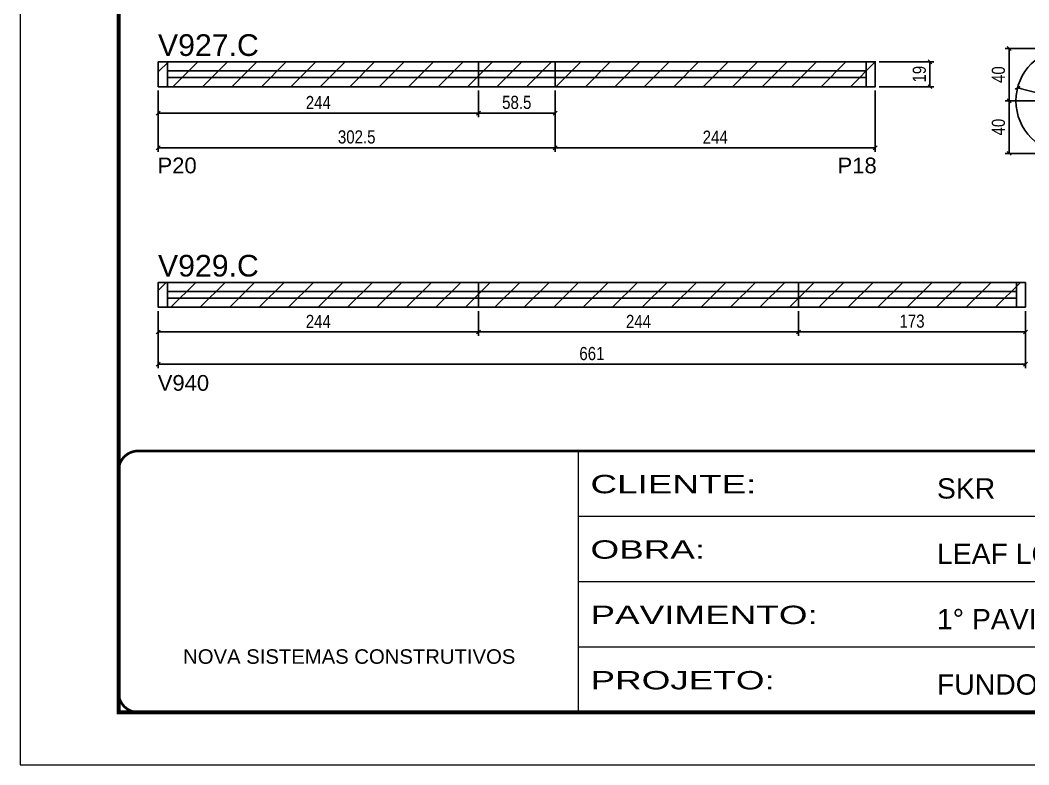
# Model space of a CAD drawing. Extents: x 1959 to 8212, y 239 to 4735.
# Drawn here: x 1959 to 2728, y 1388 to 1956 of the extents above; entities that cross this region are included whole.
import ezdxf

# ---------------------------------------------------------------- set-up
doc = ezdxf.new("R2010")
doc.units = 0
doc.linetypes.add('CONTINUO', pattern=[0])
doc.linetypes.add('DASHED', pattern=[0.75, 0.5, -0.25])
for name, color, linetype in [('5', 5, 'Continuous'), ('COTA', 241, 'Continuous'), ('NOMENCLATURA', 7, 'Continuous'), ('Painéis', 200, 'Continuous'), ('SARR_2.2x7', 40, 'Continuous')]:
    doc.layers.add(name, color=color, linetype=linetype)
for name, color, linetype, lineweight in [('Folhas', 255, 'Continuous', 9), ('REAPROVEITAMENTO', 251, 'Continuous', 9), ('SARRAFO DE PRESSAO', 251, 'DASHED', 9)]:
    doc.layers.add(name, color=color, linetype=linetype, lineweight=lineweight)
doc.styles.add('ARIAL', font='arial.ttf')
doc.styles.add('COTA TECNICA', font='techl___.ttf', dxfattribs={"height": 10})
doc.styles.add('COTA TECNICA-50', font='techl___.ttf', dxfattribs={"height": 10})
doc.styles.get("Standard").update_dxf_attribs({"font": 'arial.ttf'})
doc.styles.add('Tecnologia', font='')
doc.styles.get('Tecnologia').set_extended_font_data('Forgotten Futurist')
doc.dimstyles.new('COTA PAINEL-50', dxfattribs={"dimtxt": 10, "dimasz": 3, "dimexe": 3, "dimexo": 3, "dimgap": 3, "dimtad": 1, "dimdec": 1, "dimzin": 12, "dimdsep": 46, "dimtxsty": 'COTA TECNICA-50', "dimblk1": 'OBLIQUE', "dimblk2": 'OBLIQUE', "dimsah": 1, "dimcen": 0.9, "dimclrd": 4, "dimclre": 4, "dimclrt": 240, "dimadec": 1, "dimazin": 3, "dimtfac": 1, "dimtdec": 1, "dimtmove": 0, "dimatfit": 3, "dimfxl": 1, "dimtolj": 1, "dimtzin": 12, "dimarcsym": 0})
doc.dimstyles.new('PAINEL', dxfattribs={"dimtxt": 10, "dimasz": 3, "dimexe": 3, "dimexo": 3, "dimgap": 3, "dimtad": 1, "dimdec": 1, "dimzin": 12, "dimdsep": 46, "dimtxsty": 'COTA TECNICA', "dimblk1": 'OBLIQUE', "dimblk2": 'OBLIQUE', "dimsah": 1, "dimcen": 0.9, "dimclrd": 4, "dimclre": 4, "dimclrt": 240, "dimadec": 1, "dimazin": 3, "dimtfac": 1, "dimtdec": 1, "dimtmove": 0, "dimatfit": 3, "dimfxl": 1, "dimtolj": 1, "dimtzin": 12, "dimarcsym": 0})

# ---------------------------------------------------------------- blocks, each defined once
blk = doc.blocks.new('9999999999')
at = {"color": 30, "linetype": 'CONTINUO'}
for p, q in [((98564.56, 34230.21), (98564.56, 34429.45)), ((98564.56, 34379.64), (99583.98, 34379.64)), ((98564.56, 34329.83), (99487.98, 34329.83)), ((98564.56, 34280.02), (99487.98, 34280.02))]:
    blk.add_line(p, q, dxfattribs=at)
at = {"color": 30, "linetype": 'CONTINUO', "const_width": 2}
blk.add_lwpolyline([(99583.98, 34230.21), (99583.98, 34414.45, 0.414214), (99568.98, 34429.45), (98228.98, 34429.45, 0.414214), (98213.98, 34414.45), (98213.98, 34245.21, 0.414214), (98228.98, 34230.21), (99583.98, 34230.21)], format="xyb", dxfattribs=at)
at = {"layer": 'Folhas'}
blk.add_lwpolyline([(98138.98, 34190.21), (99623.98, 34190.21), (99623.98, 35240.21), (98138.98, 35240.21)], close=True, dxfattribs=at)
at = {"layer": 'Folhas', "color": 30, "const_width": 3}
blk.add_lwpolyline([(98213.98, 34230.21), (99583.98, 34230.21), (99583.98, 35200.21), (98213.98, 35200.21)], close=True, dxfattribs=at)
at = {"color": 7, "linetype": 'Continuous', "ltscale": 5, "style": 'ARIAL'}
for s, height, p in [('SKR', 15.483, (98837.68, 34393.13)), ('LEAF LOEFGREN', 15.4829, (98837.68, 34343.32)), ('1° PAVIMENTO', 15.4829, (98837.68, 34293.51)), ('NOVA SISTEMAS CONSTRUTIVOS', 11.0592, (98263.19, 34267.21)), ('FUNDO DE VIGAS', 15.4829, (98837.68, 34243.7))]:
    blk.add_text(s, height=height, dxfattribs=at).set_placement(p)
at = {"layer": 'Folhas', "color": 7, "style": 'Tecnologia', "width": 1.5}
for s, p in [('CLIENTE:', (98573.65, 34397.17)), ('OBRA:', (98573.65, 34347.31)), ('PAVIMENTO:', (98573.65, 34297.5)), ('PROJETO:', (98573.65, 34247.69))]:
    blk.add_text(s, height=14, dxfattribs=at).set_placement(p)
blk = doc.blocks.new('_Oblique')
at = {"color": 0, "linetype": 'ByBlock', "lineweight": -2}
blk.add_line((-0.5, -0.5), (0.5, 0.5), dxfattribs=at)
blk = doc.blocks.new('*D506')
at = {"layer": 'COTA', "color": 4, "linetype": 'ByBlock', "lineweight": -2, "transparency": 16777216}
for p, q in [((2064, 1901.93), (2064, 1855.35)), ((2366.5, 1901.93), (2366.5, 1855.35)), ((2064, 1858.35), (2366.5, 1858.35))]:
    blk.add_line(p, q, dxfattribs=at)
at = {"layer": 'Defpoints', "color": 0, "linetype": 'ByBlock', "transparency": 16777216}
for p in [(2064, 1904.93), (2366.5, 1904.93), (2366.5, 1858.35)]:
    blk.add_point(p, dxfattribs=at)
at = {"layer": 'COTA', "color": 4, "linetype": 'ByBlock', "lineweight": -2, "transparency": 16777216, "xscale": 3, "yscale": 3, "zscale": 3, "rotation": 180}
blk.add_blockref('_Oblique', (2064, 1858.35), dxfattribs=at)
at = {"layer": 'COTA', "color": 4, "linetype": 'ByBlock', "lineweight": -2, "transparency": 16777216, "xscale": 3, "yscale": 3, "zscale": 3}
blk.add_blockref('_Oblique', (2366.5, 1858.35), dxfattribs=at)
at = {"layer": 'COTA', "color": 240, "linetype": 'ByBlock', "transparency": 16777216, "insert": (2215.25, 1866.57), "char_height": 10, "attachment_point": 5, "style": 'COTA TECNICA-50'}
blk.add_mtext('\\A1;302.5', dxfattribs=at)
blk = doc.blocks.new('*D507')
at = {"layer": 'COTA', "color": 4, "linetype": 'ByBlock', "lineweight": -2, "transparency": 16777216}
for p, q in [((2366.5, 1901.93), (2366.5, 1855.35)), ((2610.5, 1901.93), (2610.5, 1855.35)), ((2366.5, 1858.35), (2610.5, 1858.35))]:
    blk.add_line(p, q, dxfattribs=at)
at = {"layer": 'Defpoints', "color": 0, "linetype": 'ByBlock', "transparency": 16777216}
for p in [(2366.5, 1904.93), (2610.5, 1904.93), (2610.5, 1858.35)]:
    blk.add_point(p, dxfattribs=at)
at = {"layer": 'COTA', "color": 4, "linetype": 'ByBlock', "lineweight": -2, "transparency": 16777216, "xscale": 3, "yscale": 3, "zscale": 3, "rotation": 180}
blk.add_blockref('_Oblique', (2366.5, 1858.35), dxfattribs=at)
at = {"layer": 'COTA', "color": 4, "linetype": 'ByBlock', "lineweight": -2, "transparency": 16777216, "xscale": 3, "yscale": 3, "zscale": 3}
blk.add_blockref('_Oblique', (2610.5, 1858.35), dxfattribs=at)
at = {"layer": 'COTA', "color": 240, "linetype": 'ByBlock', "transparency": 16777216, "insert": (2488.5, 1866.42), "char_height": 10, "attachment_point": 5, "style": 'COTA TECNICA-50'}
blk.add_mtext('\\A1;244', dxfattribs=at)
blk = doc.blocks.new('*D508')
at = {"layer": 'COTA', "color": 4, "lineweight": -2, "transparency": 16777216}
for p, q in [((2064, 1901.93), (2064, 1881.76)), ((2308, 1901.93), (2308, 1881.76)), ((2064, 1884.76), (2308, 1884.76))]:
    blk.add_line(p, q, dxfattribs=at)
at = {"layer": 'Defpoints', "color": 0, "transparency": 16777216}
for p in [(2064, 1904.93), (2308, 1904.93), (2308, 1884.76)]:
    blk.add_point(p, dxfattribs=at)
at = {"layer": 'COTA', "color": 4, "lineweight": -2, "transparency": 16777216, "xscale": 3, "yscale": 3, "zscale": 3, "rotation": 180}
blk.add_blockref('_Oblique', (2064, 1884.76), dxfattribs=at)
at = {"layer": 'COTA', "color": 4, "lineweight": -2, "transparency": 16777216, "xscale": 3, "yscale": 3, "zscale": 3}
blk.add_blockref('_Oblique', (2308, 1884.76), dxfattribs=at)
at = {"layer": 'COTA', "color": 240, "transparency": 16777216, "insert": (2186, 1892.84), "char_height": 10, "attachment_point": 5, "style": 'COTA TECNICA'}
blk.add_mtext('\\A1;244', dxfattribs=at)
blk = doc.blocks.new('*D509')
at = {"layer": 'COTA', "color": 4, "lineweight": -2, "transparency": 16777216}
for p, q in [((2308, 1901.93), (2308, 1881.76)), ((2366.5, 1901.93), (2366.5, 1881.76)), ((2308, 1884.76), (2366.5, 1884.76))]:
    blk.add_line(p, q, dxfattribs=at)
at = {"layer": 'Defpoints', "color": 0, "transparency": 16777216}
for p in [(2308, 1904.93), (2366.5, 1904.93), (2366.5, 1884.76)]:
    blk.add_point(p, dxfattribs=at)
at = {"layer": 'COTA', "color": 4, "lineweight": -2, "transparency": 16777216, "xscale": 3, "yscale": 3, "zscale": 3, "rotation": 180}
blk.add_blockref('_Oblique', (2308, 1884.76), dxfattribs=at)
at = {"layer": 'COTA', "color": 4, "lineweight": -2, "transparency": 16777216, "xscale": 3, "yscale": 3, "zscale": 3}
blk.add_blockref('_Oblique', (2366.5, 1884.76), dxfattribs=at)
at = {"layer": 'COTA', "color": 240, "transparency": 16777216, "insert": (2337.25, 1892.89), "char_height": 10, "attachment_point": 5, "style": 'COTA TECNICA'}
blk.add_mtext('\\A1;58.5', dxfattribs=at)
blk = doc.blocks.new('*D510')
at = {"layer": 'COTA', "color": 4, "lineweight": -2, "transparency": 16777216}
for p, q in [((2613.5, 1923.93), (2655.18, 1923.93)), ((2652.18, 1923.93), (2652.18, 1904.93)), ((2613.5, 1904.93), (2655.18, 1904.93))]:
    blk.add_line(p, q, dxfattribs=at)
at = {"layer": 'Defpoints', "color": 0, "transparency": 16777216}
for p in [(2610.5, 1923.93), (2610.5, 1904.93), (2652.18, 1904.93)]:
    blk.add_point(p, dxfattribs=at)
at = {"layer": 'COTA', "color": 4, "lineweight": -2, "transparency": 16777216, "xscale": 3, "yscale": 3, "zscale": 3}
for p, rotation in [((2652.18, 1923.93), 90), ((2652.18, 1904.93), 270)]:
    blk.add_blockref('_Oblique', p, dxfattribs=dict(at, rotation=rotation))
at = {"layer": 'COTA', "color": 240, "transparency": 16777216, "insert": (2644.09, 1914.43), "char_height": 10, "attachment_point": 5, "rotation": 90, "style": 'COTA TECNICA'}
blk.add_mtext('\\A1;19', dxfattribs=at)
blk = doc.blocks.new('*D511')
at = {"layer": 'COTA', "color": 4, "linetype": 'ByBlock', "lineweight": -2, "transparency": 16777216}
for p, q in [((2064, 1733.79), (2064, 1714.95)), ((2308, 1733.79), (2308, 1714.95)), ((2064, 1717.95), (2308, 1717.95))]:
    blk.add_line(p, q, dxfattribs=at)
at = {"layer": 'Defpoints', "color": 0, "linetype": 'ByBlock', "transparency": 16777216}
for p in [(2064, 1736.79), (2308, 1736.79), (2308, 1717.95)]:
    blk.add_point(p, dxfattribs=at)
at = {"layer": 'COTA', "color": 4, "linetype": 'ByBlock', "lineweight": -2, "transparency": 16777216, "xscale": 3, "yscale": 3, "zscale": 3, "rotation": 180}
blk.add_blockref('_Oblique', (2064, 1717.95), dxfattribs=at)
at = {"layer": 'COTA', "color": 4, "linetype": 'ByBlock', "lineweight": -2, "transparency": 16777216, "xscale": 3, "yscale": 3, "zscale": 3}
blk.add_blockref('_Oblique', (2308, 1717.95), dxfattribs=at)
at = {"layer": 'COTA', "color": 240, "linetype": 'ByBlock', "transparency": 16777216, "insert": (2186, 1726.02), "char_height": 10, "attachment_point": 5, "style": 'COTA TECNICA-50'}
blk.add_mtext('\\A1;244', dxfattribs=at)
blk = doc.blocks.new('*D512')
at = {"layer": 'COTA', "color": 4, "linetype": 'ByBlock', "lineweight": -2, "transparency": 16777216}
for p, q in [((2308, 1733.79), (2308, 1714.95)), ((2552, 1733.79), (2552, 1714.95)), ((2308, 1717.95), (2552, 1717.95))]:
    blk.add_line(p, q, dxfattribs=at)
at = {"layer": 'Defpoints', "color": 0, "linetype": 'ByBlock', "transparency": 16777216}
for p in [(2308, 1736.79), (2552, 1736.79), (2552, 1717.95)]:
    blk.add_point(p, dxfattribs=at)
at = {"layer": 'COTA', "color": 4, "linetype": 'ByBlock', "lineweight": -2, "transparency": 16777216, "xscale": 3, "yscale": 3, "zscale": 3, "rotation": 180}
blk.add_blockref('_Oblique', (2308, 1717.95), dxfattribs=at)
at = {"layer": 'COTA', "color": 4, "linetype": 'ByBlock', "lineweight": -2, "transparency": 16777216, "xscale": 3, "yscale": 3, "zscale": 3}
blk.add_blockref('_Oblique', (2552, 1717.95), dxfattribs=at)
at = {"layer": 'COTA', "color": 240, "linetype": 'ByBlock', "transparency": 16777216, "insert": (2430, 1726.02), "char_height": 10, "attachment_point": 5, "style": 'COTA TECNICA-50'}
blk.add_mtext('\\A1;244', dxfattribs=at)
blk = doc.blocks.new('*D513')
at = {"layer": 'COTA', "color": 4, "lineweight": -2, "transparency": 16777216}
for p, q in [((2064, 1733.79), (2064, 1690.37)), ((2725, 1733.79), (2725, 1690.37)), ((2064, 1693.37), (2725, 1693.37))]:
    blk.add_line(p, q, dxfattribs=at)
at = {"layer": 'Defpoints', "color": 0, "transparency": 16777216}
for p in [(2064, 1736.79), (2725, 1736.79), (2725, 1693.37)]:
    blk.add_point(p, dxfattribs=at)
at = {"layer": 'COTA', "color": 4, "lineweight": -2, "transparency": 16777216, "xscale": 3, "yscale": 3, "zscale": 3, "rotation": 180}
blk.add_blockref('_Oblique', (2064, 1693.37), dxfattribs=at)
at = {"layer": 'COTA', "color": 4, "lineweight": -2, "transparency": 16777216, "xscale": 3, "yscale": 3, "zscale": 3}
blk.add_blockref('_Oblique', (2725, 1693.37), dxfattribs=at)
at = {"layer": 'COTA', "color": 240, "transparency": 16777216, "insert": (2394.5, 1701.47), "char_height": 10, "attachment_point": 5, "style": 'COTA TECNICA'}
blk.add_mtext('\\A1;661', dxfattribs=at)
blk = doc.blocks.new('*D516')
at = {"layer": 'COTA', "color": 4, "lineweight": -2, "transparency": 16777216}
for p, q in [((2552, 1733.79), (2552, 1714.95)), ((2725, 1733.79), (2725, 1714.95)), ((2552, 1717.95), (2725, 1717.95))]:
    blk.add_line(p, q, dxfattribs=at)
at = {"layer": 'Defpoints', "color": 0, "transparency": 16777216}
for p in [(2552, 1736.79), (2725, 1736.79), (2725, 1717.95)]:
    blk.add_point(p, dxfattribs=at)
at = {"layer": 'COTA', "color": 4, "lineweight": -2, "transparency": 16777216, "xscale": 3, "yscale": 3, "zscale": 3, "rotation": 180}
blk.add_blockref('_Oblique', (2552, 1717.95), dxfattribs=at)
at = {"layer": 'COTA', "color": 4, "lineweight": -2, "transparency": 16777216, "xscale": 3, "yscale": 3, "zscale": 3}
blk.add_blockref('_Oblique', (2725, 1717.95), dxfattribs=at)
at = {"layer": 'COTA', "color": 240, "transparency": 16777216, "insert": (2638.5, 1726.17), "char_height": 10, "attachment_point": 5, "style": 'COTA TECNICA'}
blk.add_mtext('\\A1;173', dxfattribs=at)
blk = doc.blocks.new('*D532')
at = {"layer": 'COTA', "color": 4, "lineweight": -2, "transparency": 16777216}
blk.add_line((2759.38, 1893.66), (2718.97, 1904.1), dxfattribs=at)
at = {"layer": 'Defpoints', "color": 0, "transparency": 16777216}
for p in [(2718.97, 1904.1), (2757.7, 1894.1)]:
    blk.add_point(p, dxfattribs=at)
at = {"layer": 'COTA', "color": 4, "lineweight": -2, "transparency": 16777216, "xscale": 3, "yscale": 3, "zscale": 3, "rotation": 165.5261250848418}
blk.add_blockref('_Oblique', (2718.97, 1904.1), dxfattribs=at)
at = {"layer": 'COTA', "color": 240, "transparency": 16777216, "insert": (2747.1, 1905.2), "char_height": 10, "attachment_point": 5, "rotation": 345.52613, "style": 'COTA TECNICA'}
blk.add_mtext('\\A1;R40', dxfattribs=at)
blk = doc.blocks.new('*D534')
at = {"layer": 'COTA', "color": 4, "lineweight": -2, "transparency": 16777216}
for p, q in [((2754.7, 1894.1), (2709.47, 1894.1)), ((2712.47, 1854.1), (2712.47, 1894.1)), ((2754.7, 1854.1), (2709.47, 1854.1))]:
    blk.add_line(p, q, dxfattribs=at)
at = {"layer": 'Defpoints', "color": 0, "transparency": 16777216}
for p in [(2712.47, 1894.1), (2757.7, 1894.1), (2757.7, 1854.1)]:
    blk.add_point(p, dxfattribs=at)
at = {"layer": 'COTA', "color": 4, "lineweight": -2, "transparency": 16777216, "xscale": 3, "yscale": 3, "zscale": 3}
for p, rotation in [((2712.47, 1894.1), 90), ((2712.47, 1854.1), 270)]:
    blk.add_blockref('_Oblique', p, dxfattribs=dict(at, rotation=rotation))
at = {"layer": 'COTA', "color": 240, "transparency": 16777216, "insert": (2704.37, 1874.1), "char_height": 10, "attachment_point": 5, "rotation": 90, "style": 'COTA TECNICA'}
blk.add_mtext('\\A1;40', dxfattribs=at)
blk = doc.blocks.new('*D535')
at = {"layer": 'COTA', "color": 4, "lineweight": -2, "transparency": 16777216}
for p, q in [((2754.7, 1934.1), (2709.47, 1934.1)), ((2712.47, 1894.1), (2712.47, 1934.1)), ((2754.7, 1894.1), (2709.47, 1894.1))]:
    blk.add_line(p, q, dxfattribs=at)
at = {"layer": 'Defpoints', "color": 0, "transparency": 16777216}
for p in [(2712.47, 1934.1), (2757.7, 1934.1), (2757.7, 1894.1)]:
    blk.add_point(p, dxfattribs=at)
at = {"layer": 'COTA', "color": 4, "lineweight": -2, "transparency": 16777216, "xscale": 3, "yscale": 3, "zscale": 3}
for p, rotation in [((2712.47, 1934.1), 90), ((2712.47, 1894.1), 270)]:
    blk.add_blockref('_Oblique', p, dxfattribs=dict(at, rotation=rotation))
at = {"layer": 'COTA', "color": 240, "transparency": 16777216, "insert": (2704.37, 1914.1), "char_height": 10, "attachment_point": 5, "rotation": 90, "style": 'COTA TECNICA'}
blk.add_mtext('\\A1;40', dxfattribs=at)

msp = doc.modelspace()

# ---------------------------------------------------------------- hatches: boundary and pattern name
at = {"layer": 'REAPROVEITAMENTO'}
h = msp.add_hatch(dxfattribs=at)
h.set_pattern_fill('ANSI31', color=256, scale=5, style=0)
h.set_pattern_definition([(45, (-9.317, 0), (-11.22532, 11.22532), [])])
h.paths.add_polyline_path([(2308, 1923.93), (2064, 1923.93), (2064, 1904.93), (2308, 1904.93)])
h.paths.add_polyline_path([(2366.5, 1923.93), (2308, 1923.93), (2308, 1904.93), (2366.5, 1904.93)])
h.paths.add_polyline_path([(2610.5, 1923.93), (2366.5, 1923.93), (2366.5, 1904.93), (2610.5, 1904.93)])
h = msp.add_hatch(dxfattribs=at)
h.set_pattern_fill('ANSI31', color=256, scale=5, style=0)
h.paths.add_polyline_path([(2308, 1755.79), (2064, 1755.79), (2064, 1736.79), (2308, 1736.79)])
h.paths.add_polyline_path([(2552, 1755.79), (2308, 1755.79), (2308, 1736.79), (2552, 1736.79)])
h.paths.add_polyline_path([(2725, 1755.79), (2552, 1755.79), (2552, 1736.79), (2725, 1736.79)])
h.paths.add_polyline_path([(3014.61, 1755.79), (2770.61, 1755.79), (2770.61, 1736.79), (3014.61, 1736.79)])
h.paths.add_polyline_path([(3061.11, 1755.79), (3014.61, 1755.79), (3014.61, 1736.79), (3061.11, 1736.79)])

# ---------------------------------------------------------------- linework, layer by layer
at = {"layer": 'Painéis', "linetype": 'ByBlock'}
for p, q in [((2308, 1904.93), (2308, 1923.93)), ((2366.5, 1904.93), (2366.5, 1923.93))]:
    msp.add_line(p, q, dxfattribs=at)
at = {"layer": 'Painéis'}
for p, q in [((2308, 1755.79), (2725, 1755.79)), ((2308, 1736.79), (2308, 1755.79)), ((2552, 1736.79), (2552, 1755.79)), ((2725, 1755.79), (2725, 1736.79)), ((2725, 1736.79), (2308, 1736.79))]:
    msp.add_line(p, q, dxfattribs=at)
at = {"layer": 'Painéis', "linetype": 'ByBlock'}
msp.add_lwpolyline([(2064, 1923.93), (2610.5, 1923.93), (2610.5, 1904.93), (2064, 1904.93)], close=True, dxfattribs=at)
at = {"layer": 'Painéis'}
msp.add_lwpolyline([(2308, 1736.79), (2064, 1736.79), (2064, 1755.79), (2308, 1755.79)], close=True, dxfattribs=at)
at = {"layer": 'Painéis', "linetype": 'Continuous'}
msp.add_circle((2757.7, 1894.1), 40, dxfattribs=at)
at = {"layer": 'SARR_2.2x7', "linetype": 'Continuous'}
for p, q in [((2071, 1923.93), (2071, 1904.93)), ((2603.5, 1923.93), (2603.5, 1904.93)), ((2366.5, 1916.93), (2071, 1916.93)), ((2603.5, 1916.93), (2366.5, 1916.93)), ((2071, 1911.93), (2366.5, 1911.93)), ((2366.5, 1911.93), (2603.5, 1911.93)), ((2071, 1755.79), (2071, 1736.79)), ((2718, 1755.79), (2718, 1736.79)), ((2308, 1748.79), (2071, 1748.79)), ((2552, 1748.79), (2308, 1748.79)), ((2718, 1748.79), (2552, 1748.79)), ((2071, 1743.79), (2308, 1743.79)), ((2308, 1743.79), (2552, 1743.79)), ((2552, 1743.79), (2718, 1743.79))]:
    msp.add_line(p, q, dxfattribs=at)

# ---------------------------------------------------------------- block references
at = {"layer": 'SARRAFO DE PRESSAO', "color": 6, "linetype": 'ByBlock'}
msp.add_blockref('9999999999', (-96180.21, -32802.14), dxfattribs=at)

# ---------------------------------------------------------------- texts
at = {"layer": '5', "linetype": 'Continuous'}
for s, p in [('P20', (2063.47, 1838.89)), ('P18', (2581.76, 1838.89)), ('V940', (2063.62, 1673.16))]:
    msp.add_text(s, height=12, rotation=359.99996, dxfattribs=at).set_placement(p)
at = {"layer": 'NOMENCLATURA', "linetype": 'Continuous'}
for s, p in [('V927.C', (2063.79, 1928.36)), ('V929.C', (2063.79, 1760.23))]:
    msp.add_text(s, height=16.5, dxfattribs=at).set_placement(p)

# ---------------------------------------------------------------- dimensions: what is measured, and where the dimension line sits
at = {"layer": 'COTA'}
dim = msp.add_linear_dim(base=(2712.47, 1934.1), p1=(2757.7, 1894.1), p2=(2757.7, 1934.1), angle=90, dimstyle='PAINEL', override={"dimtmove": 1}, dxfattribs=at)
dim.commit()
dim.dimension.update_dxf_attribs({"geometry": '*D535', "text_midpoint": (2704.37, 1914.1)})
for base, p1, p2, picture, middle in [((2652.18, 1904.93), (2610.5, 1923.93), (2610.5, 1904.93), '*D510', (2644.09, 1914.43)), ((2712.47, 1894.1), (2757.7, 1854.1), (2757.7, 1894.1), '*D534', (2704.37, 1874.1))]:
    dim = msp.add_linear_dim(base=base, p1=p1, p2=p2, angle=90, dimstyle='PAINEL', dxfattribs=at)
    dim.commit()
    dim.dimension.update_dxf_attribs({"geometry": picture, "text_midpoint": middle})
dim = msp.add_radius_dim(center=(2757.7, 1894.1), mpoint=(2718.97, 1904.1), dimstyle='PAINEL', dxfattribs=at)
dim.commit()
dim.dimension.update_dxf_attribs({"geometry": '*D532', "text_midpoint": (2745.08, 1897.36), "dimtype": 164})
at = {"layer": 'COTA', "color": 1, "linetype": 'ByBlock'}
for base, p1, p2, picture, middle in [((2366.5, 1858.35), (2064, 1904.93), (2366.5, 1904.93), '*D506', (2215.25, 1866.57)), ((2610.5, 1858.35), (2366.5, 1904.93), (2610.5, 1904.93), '*D507', (2488.5, 1866.42)), ((2308, 1717.95), (2064, 1736.79), (2308, 1736.79), '*D511', (2186, 1726.02)), ((2552, 1717.95), (2308, 1736.79), (2552, 1736.79), '*D512', (2430, 1726.02))]:
    dim = msp.add_linear_dim(base=base, p1=p1, p2=p2, dimstyle='COTA PAINEL-50', override={"dimarcsym": 1}, dxfattribs=at)
    dim.commit()
    dim.dimension.update_dxf_attribs({"geometry": picture, "text_midpoint": middle})
at = {"layer": 'COTA'}
for base, p1, p2, picture, middle in [((2308, 1884.76), (2064, 1904.93), (2308, 1904.93), '*D508', (2186, 1892.84)), ((2725, 1693.37), (2064, 1736.79), (2725, 1736.79), '*D513', (2394.5, 1701.47)), ((2725, 1717.95), (2552, 1736.79), (2725, 1736.79), '*D516', (2638.5, 1726.17))]:
    dim = msp.add_linear_dim(base=base, p1=p1, p2=p2, dimstyle='PAINEL', dxfattribs=at)
    dim.commit()
    dim.dimension.update_dxf_attribs({"geometry": picture, "text_midpoint": middle})
dim = msp.add_linear_dim(base=(2366.5, 1884.76), p1=(2308, 1904.93), p2=(2366.5, 1904.93), dimstyle='PAINEL', override={"dimtmove": 1}, dxfattribs=at)
dim.commit()
dim.dimension.update_dxf_attribs({"geometry": '*D509', "text_midpoint": (2337.25, 1892.89)})

doc.saveas('drawing.dxf')
